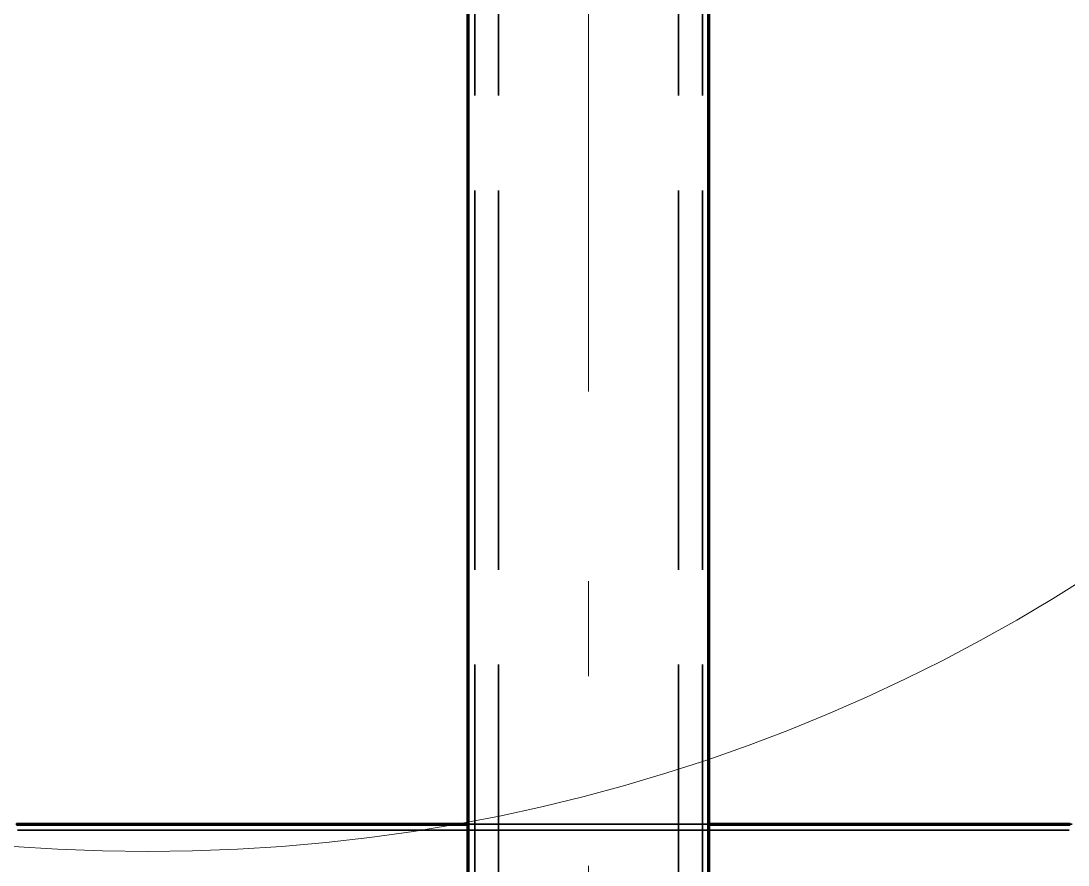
# Model space of a CAD drawing. Header units: millimetres. Extents: x 0 to 2382, y 0 to 420.
# Drawn here: x 281.54 to 292.58, y 289.92 to 298.82 of the extents above; entities that cross this region are included whole.
import ezdxf

# ---------------------------------------------------------------- set-up
doc = ezdxf.new("R2010")
doc.units = ezdxf.units.MM
doc.linetypes.add('IRAM-E-TRAZOS', pattern=[5, 4, -1])
doc.linetypes.add('IRAM-F-TRAZO-PUNTO', pattern=[20, 15, -2, 1, -2])
for name, color, linetype, lineweight in [('01-VISIBLE', 7, 'CONTINUOUS', 70), ('02-OCULTA', 4, 'IRAM-E-TRAZOS', 35), ('03-EJE', 1, 'IRAM-F-TRAZO-PUNTO', 18), ('08-FINA', 5, 'CONTINUOUS', 18)]:
    doc.layers.add(name, color=color, linetype=linetype, lineweight=lineweight)

msp = doc.modelspace()

# ---------------------------------------------------------------- linework, layer by layer
at = {"layer": '01-VISIBLE'}
for p, q in [((286.252, 277.209), (286.252, 313.671)), ((288.792, 277.209), (288.792, 313.671))]:
    msp.add_line(p, q, dxfattribs=at)
for points in [[(281.492, 290.349), (281.542, 290.349), (281.592, 290.349), (281.642, 290.349), (281.692, 290.349), (281.742, 290.349), (281.793, 290.349), (281.843, 290.349), (281.893, 290.349), (281.943, 290.349), (281.993, 290.349), (282.043, 290.349), (282.093, 290.349), (282.143, 290.349), (282.193, 290.349), (282.243, 290.349), (282.294, 290.349), (282.344, 290.349), (282.394, 290.349), (282.444, 290.349), (282.494, 290.349), (282.544, 290.349), (282.594, 290.349), (282.644, 290.349), (282.694, 290.349), (282.745, 290.349), (282.795, 290.349), (282.845, 290.349), (282.895, 290.349), (282.945, 290.349), (282.995, 290.349), (283.045, 290.349), (283.095, 290.349), (283.145, 290.349), (283.195, 290.349), (283.246, 290.349), (283.296, 290.349), (283.346, 290.349), (283.396, 290.349), (283.446, 290.349), (283.496, 290.349), (283.546, 290.349), (283.596, 290.349), (283.646, 290.349), (283.696, 290.349), (283.747, 290.349), (283.797, 290.349), (283.847, 290.349), (283.897, 290.349), (283.947, 290.349), (283.997, 290.349), (284.047, 290.349), (284.097, 290.349), (284.147, 290.349), (284.197, 290.349), (284.248, 290.349), (284.298, 290.349), (284.348, 290.349), (284.398, 290.349), (284.448, 290.349), (284.498, 290.349), (284.548, 290.349), (284.598, 290.349), (284.648, 290.349), (284.698, 290.349), (284.749, 290.349), (284.799, 290.349), (284.849, 290.349), (284.899, 290.349), (284.949, 290.349), (284.999, 290.349), (285.049, 290.349), (285.099, 290.349), (285.149, 290.349), (285.2, 290.349), (285.25, 290.349), (285.3, 290.349), (285.35, 290.349), (285.4, 290.349), (285.45, 290.349), (285.5, 290.349), (285.55, 290.349), (285.6, 290.349), (285.65, 290.349), (285.701, 290.349), (285.751, 290.349), (285.801, 290.349), (285.851, 290.349), (285.901, 290.349), (285.951, 290.349), (286.001, 290.349), (286.051, 290.349), (286.101, 290.349), (286.151, 290.349), (286.202, 290.349), (286.252, 290.349)], [(288.792, 290.349), (288.842, 290.349), (288.892, 290.349), (288.942, 290.349), (288.992, 290.349), (289.042, 290.349), (289.092, 290.349), (289.142, 290.349), (289.192, 290.349), (289.243, 290.349), (289.293, 290.349), (289.343, 290.349), (289.393, 290.349), (289.443, 290.349), (289.493, 290.349), (289.543, 290.349), (289.593, 290.349), (289.643, 290.349), (289.693, 290.349), (289.744, 290.349), (289.794, 290.349), (289.844, 290.349), (289.894, 290.349), (289.944, 290.349), (289.994, 290.349), (290.044, 290.349), (290.094, 290.349), (290.144, 290.349), (290.195, 290.349), (290.245, 290.349), (290.295, 290.349), (290.345, 290.349), (290.395, 290.349), (290.445, 290.349), (290.495, 290.349), (290.545, 290.349), (290.595, 290.349), (290.645, 290.349), (290.696, 290.349), (290.746, 290.349), (290.796, 290.349), (290.846, 290.349), (290.896, 290.349), (290.946, 290.349), (290.996, 290.349), (291.046, 290.349), (291.096, 290.349), (291.146, 290.349), (291.197, 290.349), (291.247, 290.349), (291.297, 290.349), (291.347, 290.349), (291.397, 290.349), (291.447, 290.349), (291.497, 290.349), (291.547, 290.349), (291.597, 290.349), (291.647, 290.349), (291.698, 290.349), (291.748, 290.349), (291.798, 290.349), (291.848, 290.349), (291.898, 290.349), (291.948, 290.349), (291.998, 290.349), (292.048, 290.349), (292.098, 290.349), (292.148, 290.349), (292.199, 290.349), (292.249, 290.349), (292.299, 290.349), (292.349, 290.349), (292.399, 290.349), (292.449, 290.349), (292.499, 290.349), (292.549, 290.349), (292.599, 290.349)]]:
    msp.add_lwpolyline(points, dxfattribs=at)
at = {"layer": '02-OCULTA'}
for p, q in [((286.252, 313.671), (286.252, 277.209)), ((288.792, 313.671), (288.792, 277.209)), ((286.322, 218.029), (286.322, 301.976)), ((286.572, 218.029), (286.572, 301.976)), ((288.472, 218.029), (288.472, 301.976)), ((288.722, 218.029), (288.722, 301.976))]:
    msp.add_line(p, q, dxfattribs=at)
for points in [[(281.485, 290.349), (281.563, 290.349), (281.642, 290.349), (281.72, 290.349), (281.798, 290.349), (281.877, 290.349), (281.955, 290.349), (282.034, 290.349), (282.112, 290.349), (282.19, 290.349), (282.269, 290.349), (282.347, 290.349), (282.426, 290.349), (282.504, 290.349), (282.582, 290.349), (282.661, 290.349), (282.739, 290.349), (282.818, 290.349), (282.896, 290.349), (282.974, 290.349), (283.053, 290.349), (283.131, 290.349), (283.21, 290.349), (283.288, 290.349), (283.366, 290.349), (283.445, 290.349), (283.523, 290.349), (283.602, 290.349), (283.68, 290.349), (283.758, 290.349), (283.837, 290.349), (283.915, 290.349), (283.994, 290.349), (284.072, 290.349), (284.15, 290.349), (284.229, 290.349), (284.307, 290.349), (284.386, 290.349), (284.464, 290.349), (284.542, 290.349), (284.621, 290.349), (284.699, 290.349), (284.778, 290.349), (284.856, 290.349), (284.934, 290.349), (285.013, 290.349), (285.091, 290.349), (285.17, 290.349), (285.248, 290.349), (285.326, 290.349), (285.405, 290.349), (285.483, 290.349), (285.562, 290.349), (285.64, 290.349), (285.718, 290.349), (285.797, 290.349), (285.875, 290.349), (285.954, 290.349), (286.032, 290.349), (286.11, 290.349), (286.189, 290.349), (286.267, 290.349), (286.346, 290.349), (286.424, 290.349), (286.502, 290.349), (286.581, 290.349), (286.659, 290.349), (286.738, 290.349), (286.816, 290.349), (286.894, 290.349), (286.973, 290.349), (287.051, 290.349), (287.13, 290.349), (287.208, 290.349), (287.286, 290.349), (287.365, 290.349), (287.443, 290.349), (287.522, 290.349), (287.6, 290.349), (287.678, 290.349), (287.757, 290.349), (287.835, 290.349), (287.914, 290.349), (287.992, 290.349), (288.07, 290.349), (288.149, 290.349), (288.227, 290.349), (288.306, 290.349), (288.384, 290.349), (288.462, 290.349), (288.541, 290.349), (288.619, 290.349), (288.698, 290.349), (288.776, 290.349), (288.854, 290.349), (288.933, 290.349), (289.011, 290.349), (289.09, 290.349), (289.168, 290.349), (289.246, 290.349), (289.325, 290.349), (289.403, 290.349), (289.482, 290.349), (289.56, 290.349), (289.638, 290.349), (289.717, 290.349), (289.795, 290.349), (289.874, 290.349), (289.952, 290.349), (290.03, 290.349), (290.109, 290.349), (290.187, 290.349), (290.266, 290.349), (290.344, 290.349), (290.422, 290.349), (290.501, 290.349), (290.579, 290.349), (290.658, 290.349), (290.736, 290.349), (290.814, 290.349), (290.893, 290.349), (290.971, 290.349), (291.05, 290.349), (291.128, 290.349), (291.206, 290.349), (291.285, 290.349), (291.363, 290.349), (291.442, 290.349), (291.52, 290.349), (291.598, 290.349), (291.677, 290.349), (291.755, 290.349), (291.834, 290.349), (291.912, 290.349), (291.99, 290.349), (292.069, 290.349), (292.147, 290.349), (292.226, 290.349), (292.304, 290.349), (292.382, 290.349), (292.461, 290.349), (292.539, 290.349), (292.618, 290.349)], [(287.522, 290.349), (287.472, 290.349), (287.421, 290.349), (287.371, 290.349), (287.321, 290.349), (287.271, 290.349), (287.221, 290.349), (287.171, 290.349), (287.121, 290.349), (287.071, 290.349), (287.021, 290.349), (286.971, 290.349), (286.92, 290.349), (286.87, 290.349), (286.82, 290.349), (286.77, 290.349), (286.72, 290.349), (286.67, 290.349), (286.62, 290.349), (286.57, 290.349), (286.52, 290.349), (286.47, 290.349), (286.42, 290.349), (286.369, 290.349), (286.319, 290.349), (286.269, 290.349), (286.219, 290.349), (286.169, 290.349), (286.119, 290.349), (286.069, 290.349), (286.019, 290.349), (285.969, 290.349), (285.919, 290.349), (285.868, 290.349), (285.818, 290.349), (285.768, 290.349), (285.718, 290.349), (285.668, 290.349), (285.618, 290.349), (285.568, 290.349), (285.518, 290.349), (285.468, 290.349), (285.418, 290.349), (285.368, 290.349), (285.317, 290.349), (285.267, 290.349), (285.217, 290.349), (285.167, 290.349), (285.117, 290.349), (285.067, 290.349), (285.017, 290.349), (284.967, 290.349), (284.917, 290.349), (284.867, 290.349), (284.816, 290.349), (284.766, 290.349), (284.716, 290.349), (284.666, 290.349), (284.616, 290.349), (284.566, 290.349), (284.516, 290.349), (284.466, 290.349), (284.416, 290.349), (284.366, 290.349), (284.316, 290.349), (284.265, 290.349), (284.215, 290.349), (284.165, 290.349), (284.115, 290.349), (284.065, 290.349), (284.015, 290.349), (283.965, 290.349), (283.915, 290.349), (283.865, 290.349), (283.815, 290.349), (283.764, 290.349), (283.714, 290.349), (283.664, 290.349), (283.614, 290.349), (283.564, 290.349), (283.514, 290.349), (283.464, 290.349), (283.414, 290.349), (283.364, 290.349), (283.314, 290.349), (283.264, 290.349), (283.213, 290.349), (283.163, 290.349), (283.113, 290.349), (283.063, 290.349), (283.013, 290.349), (282.963, 290.349), (282.913, 290.349), (282.863, 290.349), (282.813, 290.349), (282.763, 290.349), (282.712, 290.349), (282.662, 290.349), (282.612, 290.349), (282.562, 290.349), (282.512, 290.349), (282.462, 290.349), (282.412, 290.349), (282.362, 290.349), (282.312, 290.349), (282.262, 290.349), (282.211, 290.349), (282.161, 290.349), (282.111, 290.349), (282.061, 290.349), (282.011, 290.349), (281.961, 290.349), (281.911, 290.349), (281.861, 290.349), (281.811, 290.349), (281.761, 290.349), (281.711, 290.349), (281.66, 290.349), (281.61, 290.349), (281.56, 290.349), (281.51, 290.349)], [(287.522, 290.349), (287.472, 290.349), (287.422, 290.349), (287.372, 290.349), (287.322, 290.349), (287.272, 290.349), (287.222, 290.349), (287.172, 290.349), (287.122, 290.349), (287.072, 290.349), (287.022, 290.349), (286.972, 290.349), (286.922, 290.349), (286.872, 290.349), (286.822, 290.349), (286.772, 290.349), (286.722, 290.349), (286.672, 290.349), (286.622, 290.349), (286.572, 290.349), (286.522, 290.349), (286.472, 290.349), (286.422, 290.349), (286.372, 290.349), (286.322, 290.349), (286.272, 290.349), (286.222, 290.349), (286.172, 290.349), (286.122, 290.349), (286.072, 290.349), (286.022, 290.349), (285.972, 290.349), (285.922, 290.349), (285.872, 290.349), (285.822, 290.349), (285.772, 290.349), (285.722, 290.349), (285.672, 290.349), (285.622, 290.349), (285.572, 290.349), (285.522, 290.349), (285.472, 290.349), (285.422, 290.349), (285.372, 290.349), (285.322, 290.349), (285.272, 290.349), (285.222, 290.349), (285.172, 290.349), (285.122, 290.349), (285.072, 290.349), (285.022, 290.349), (284.972, 290.349), (284.922, 290.349), (284.872, 290.349), (284.822, 290.349), (284.772, 290.349), (284.722, 290.349), (284.672, 290.349), (284.622, 290.349), (284.572, 290.349), (284.522, 290.349), (284.472, 290.349), (284.422, 290.349), (284.372, 290.349), (284.322, 290.349), (284.272, 290.349), (284.222, 290.349), (284.172, 290.349), (284.122, 290.349), (284.072, 290.349), (284.022, 290.349), (283.972, 290.349), (283.922, 290.349), (283.872, 290.349), (283.822, 290.349), (283.772, 290.349), (283.722, 290.349), (283.672, 290.349), (283.622, 290.349), (283.572, 290.349), (283.522, 290.349), (283.472, 290.349), (283.422, 290.349), (283.372, 290.349), (283.322, 290.349), (283.272, 290.349), (283.222, 290.349), (283.172, 290.349), (283.122, 290.349), (283.072, 290.349), (283.022, 290.349), (282.972, 290.349), (282.922, 290.349), (282.872, 290.349), (282.822, 290.349), (282.772, 290.349), (282.722, 290.349), (282.672, 290.349), (282.622, 290.349), (282.572, 290.349), (282.522, 290.349), (282.472, 290.349), (282.422, 290.349), (282.372, 290.349), (282.322, 290.349), (282.272, 290.349), (282.222, 290.349), (282.172, 290.349), (282.122, 290.349), (282.072, 290.349), (282.022, 290.349), (281.972, 290.349), (281.922, 290.349), (281.872, 290.349), (281.822, 290.349), (281.772, 290.349), (281.722, 290.349), (281.672, 290.349), (281.622, 290.349), (281.572, 290.349), (281.522, 290.349)], [(286.252, 290.349), (286.302, 290.349), (286.353, 290.349), (286.404, 290.349), (286.455, 290.349), (286.506, 290.349), (286.556, 290.349), (286.607, 290.349), (286.658, 290.349), (286.709, 290.349), (286.76, 290.349), (286.81, 290.349), (286.861, 290.349), (286.912, 290.349), (286.963, 290.349), (287.014, 290.349), (287.064, 290.349), (287.115, 290.349), (287.166, 290.349), (287.217, 290.349), (287.268, 290.349), (287.318, 290.349), (287.369, 290.349), (287.42, 290.349), (287.471, 290.349), (287.522, 290.349), (287.572, 290.349), (287.623, 290.349), (287.674, 290.349), (287.725, 290.349), (287.776, 290.349), (287.826, 290.349), (287.877, 290.349), (287.928, 290.349), (287.979, 290.349), (288.03, 290.349), (288.08, 290.349), (288.131, 290.349), (288.182, 290.349), (288.233, 290.349), (288.284, 290.349), (288.334, 290.349), (288.385, 290.349), (288.436, 290.349), (288.487, 290.349), (288.538, 290.349), (288.588, 290.349), (288.639, 290.349), (288.69, 290.349), (288.741, 290.349), (288.792, 290.349)], [(292.622, 290.349), (292.572, 290.349), (292.522, 290.349), (292.472, 290.349), (292.422, 290.349), (292.372, 290.349), (292.322, 290.349), (292.272, 290.349), (292.222, 290.349), (292.172, 290.349), (292.122, 290.349), (292.072, 290.349), (292.022, 290.349), (291.972, 290.349), (291.922, 290.349), (291.872, 290.349), (291.822, 290.349), (291.772, 290.349), (291.722, 290.349), (291.672, 290.349), (291.622, 290.349), (291.572, 290.349), (291.522, 290.349), (291.472, 290.349), (291.422, 290.349), (291.372, 290.349), (291.322, 290.349), (291.272, 290.349), (291.222, 290.349), (291.172, 290.349), (291.122, 290.349), (291.072, 290.349), (291.022, 290.349), (290.972, 290.349), (290.922, 290.349), (290.872, 290.349), (290.822, 290.349), (290.772, 290.349), (290.722, 290.349), (290.672, 290.349), (290.622, 290.349), (290.572, 290.349), (290.522, 290.349), (290.472, 290.349), (290.422, 290.349), (290.372, 290.349), (290.322, 290.349), (290.272, 290.349), (290.222, 290.349), (290.172, 290.349), (290.122, 290.349), (290.072, 290.349), (290.022, 290.349), (289.972, 290.349), (289.922, 290.349), (289.872, 290.349), (289.822, 290.349), (289.772, 290.349), (289.722, 290.349), (289.672, 290.349), (289.622, 290.349), (289.572, 290.349), (289.522, 290.349), (289.472, 290.349), (289.422, 290.349), (289.372, 290.349), (289.322, 290.349), (289.272, 290.349), (289.222, 290.349), (289.172, 290.349), (289.122, 290.349), (289.072, 290.349), (289.022, 290.349), (288.972, 290.349), (288.922, 290.349), (288.872, 290.349), (288.822, 290.349), (288.772, 290.349), (288.722, 290.349), (288.672, 290.349), (288.622, 290.349), (288.572, 290.349), (288.522, 290.349), (288.472, 290.349), (288.422, 290.349), (288.372, 290.349), (288.322, 290.349), (288.272, 290.349), (288.222, 290.349), (288.172, 290.349), (288.122, 290.349), (288.072, 290.349), (288.022, 290.349), (287.972, 290.349), (287.922, 290.349), (287.872, 290.349), (287.822, 290.349), (287.772, 290.349), (287.722, 290.349), (287.672, 290.349), (287.622, 290.349), (287.572, 290.349), (287.522, 290.349)], [(292.581, 290.349), (292.531, 290.349), (292.481, 290.349), (292.431, 290.349), (292.381, 290.349), (292.331, 290.349), (292.281, 290.349), (292.231, 290.349), (292.181, 290.349), (292.13, 290.349), (292.08, 290.349), (292.03, 290.349), (291.98, 290.349), (291.93, 290.349), (291.88, 290.349), (291.83, 290.349), (291.78, 290.349), (291.73, 290.349), (291.68, 290.349), (291.63, 290.349), (291.579, 290.349), (291.529, 290.349), (291.479, 290.349), (291.429, 290.349), (291.379, 290.349), (291.329, 290.349), (291.279, 290.349), (291.229, 290.349), (291.179, 290.349), (291.129, 290.349), (291.078, 290.349), (291.028, 290.349), (290.978, 290.349), (290.928, 290.349), (290.878, 290.349), (290.828, 290.349), (290.778, 290.349), (290.728, 290.349), (290.678, 290.349), (290.628, 290.349), (290.577, 290.349), (290.527, 290.349), (290.477, 290.349), (290.427, 290.349), (290.377, 290.349), (290.327, 290.349), (290.277, 290.349), (290.227, 290.349), (290.177, 290.349), (290.127, 290.349), (290.077, 290.349), (290.026, 290.349), (289.976, 290.349), (289.926, 290.349), (289.876, 290.349), (289.826, 290.349), (289.776, 290.349), (289.726, 290.349), (289.676, 290.349), (289.626, 290.349), (289.576, 290.349), (289.525, 290.349), (289.475, 290.349), (289.425, 290.349), (289.375, 290.349), (289.325, 290.349), (289.275, 290.349), (289.225, 290.349), (289.175, 290.349), (289.125, 290.349), (289.075, 290.349), (289.025, 290.349), (288.974, 290.349), (288.924, 290.349), (288.874, 290.349), (288.824, 290.349), (288.774, 290.349), (288.724, 290.349), (288.674, 290.349), (288.624, 290.349), (288.574, 290.349), (288.524, 290.349), (288.473, 290.349), (288.423, 290.349), (288.373, 290.349), (288.323, 290.349), (288.273, 290.349), (288.223, 290.349), (288.173, 290.349), (288.123, 290.349), (288.073, 290.349), (288.023, 290.349), (287.973, 290.349), (287.922, 290.349), (287.872, 290.349), (287.822, 290.349), (287.772, 290.349), (287.722, 290.349), (287.672, 290.349), (287.622, 290.349), (287.572, 290.349), (287.522, 290.349)], [(292.59, 290.285), (292.511, 290.285), (292.432, 290.285), (292.353, 290.285), (292.274, 290.285), (292.194, 290.285), (292.115, 290.285), (292.036, 290.285), (291.957, 290.285), (291.878, 290.285), (291.798, 290.285), (291.719, 290.285), (291.64, 290.285), (291.561, 290.285), (291.482, 290.285), (291.402, 290.285), (291.323, 290.285), (291.244, 290.285), (291.165, 290.285), (291.086, 290.285), (291.006, 290.285), (290.927, 290.285), (290.848, 290.285), (290.769, 290.285), (290.69, 290.285), (290.61, 290.285), (290.531, 290.285), (290.452, 290.285), (290.373, 290.285), (290.294, 290.285), (290.214, 290.285), (290.135, 290.285), (290.056, 290.285), (289.977, 290.285), (289.898, 290.285), (289.818, 290.285), (289.739, 290.285), (289.66, 290.285), (289.581, 290.285), (289.502, 290.285), (289.422, 290.285), (289.343, 290.285), (289.264, 290.285), (289.185, 290.285), (289.106, 290.285), (289.026, 290.285), (288.947, 290.285), (288.868, 290.285), (288.789, 290.285), (288.71, 290.285), (288.63, 290.285), (288.551, 290.285), (288.472, 290.285), (288.393, 290.285), (288.314, 290.285), (288.234, 290.285), (288.155, 290.285), (288.076, 290.285), (287.997, 290.285), (287.918, 290.285), (287.838, 290.285), (287.759, 290.285), (287.68, 290.285), (287.601, 290.285), (287.522, 290.285), (287.442, 290.285), (287.363, 290.285), (287.284, 290.285), (287.205, 290.285), (287.126, 290.285), (287.046, 290.285), (286.967, 290.285), (286.888, 290.285), (286.809, 290.285), (286.73, 290.285), (286.65, 290.285), (286.571, 290.285), (286.492, 290.285), (286.413, 290.285), (286.334, 290.285), (286.254, 290.285), (286.175, 290.285), (286.096, 290.285), (286.017, 290.285), (285.938, 290.285), (285.858, 290.285), (285.779, 290.285), (285.7, 290.285), (285.621, 290.285), (285.542, 290.285), (285.462, 290.285), (285.383, 290.285), (285.304, 290.285), (285.225, 290.285), (285.146, 290.285), (285.066, 290.285), (284.987, 290.285), (284.908, 290.285), (284.829, 290.285), (284.75, 290.285), (284.67, 290.285), (284.591, 290.285), (284.512, 290.285), (284.433, 290.285), (284.354, 290.285), (284.274, 290.285), (284.195, 290.285), (284.116, 290.285), (284.037, 290.285), (283.958, 290.285), (283.878, 290.285), (283.799, 290.285), (283.72, 290.285), (283.641, 290.285), (283.562, 290.285), (283.482, 290.285), (283.403, 290.285), (283.324, 290.285), (283.245, 290.285), (283.166, 290.285), (283.086, 290.285), (283.007, 290.285), (282.928, 290.285), (282.849, 290.285), (282.77, 290.285), (282.69, 290.285), (282.611, 290.285), (282.532, 290.285), (282.453, 290.285), (282.374, 290.285), (282.294, 290.285), (282.215, 290.285), (282.136, 290.285), (282.057, 290.285), (281.978, 290.285), (281.898, 290.285), (281.819, 290.285), (281.74, 290.285), (281.661, 290.285), (281.582, 290.285), (281.502, 290.285)], [(287.522, 290.285), (287.472, 290.285), (287.421, 290.285), (287.371, 290.285), (287.321, 290.285), (287.271, 290.285), (287.221, 290.285), (287.171, 290.285), (287.121, 290.285), (287.071, 290.285), (287.02, 290.285), (286.97, 290.285), (286.92, 290.285), (286.87, 290.285), (286.82, 290.285), (286.77, 290.285), (286.72, 290.285), (286.669, 290.285), (286.619, 290.285), (286.569, 290.285), (286.519, 290.285), (286.469, 290.285), (286.419, 290.285), (286.369, 290.285), (286.319, 290.285), (286.268, 290.285), (286.218, 290.285), (286.168, 290.285), (286.118, 290.285), (286.068, 290.285), (286.018, 290.285), (285.968, 290.285), (285.918, 290.285), (285.867, 290.285), (285.817, 290.285), (285.767, 290.285), (285.717, 290.285), (285.667, 290.285), (285.617, 290.285), (285.567, 290.285), (285.517, 290.285), (285.466, 290.285), (285.416, 290.285), (285.366, 290.285), (285.316, 290.285), (285.266, 290.285), (285.216, 290.285), (285.166, 290.285), (285.116, 290.285), (285.065, 290.285), (285.015, 290.285), (284.965, 290.285), (284.915, 290.285), (284.865, 290.285), (284.815, 290.285), (284.765, 290.285), (284.715, 290.285), (284.664, 290.285), (284.614, 290.285), (284.564, 290.285), (284.514, 290.285), (284.464, 290.285), (284.414, 290.285), (284.364, 290.285), (284.314, 290.285), (284.263, 290.285), (284.213, 290.285), (284.163, 290.285), (284.113, 290.285), (284.063, 290.285), (284.013, 290.285), (283.963, 290.285), (283.913, 290.285), (283.862, 290.285), (283.812, 290.285), (283.762, 290.285), (283.712, 290.285), (283.662, 290.285), (283.612, 290.285), (283.562, 290.285), (283.512, 290.285), (283.461, 290.285), (283.411, 290.285), (283.361, 290.285), (283.311, 290.285), (283.261, 290.285), (283.211, 290.285), (283.161, 290.285), (283.111, 290.285), (283.06, 290.285), (283.01, 290.285), (282.96, 290.285), (282.91, 290.285), (282.86, 290.285), (282.81, 290.285), (282.76, 290.285), (282.709, 290.285), (282.659, 290.285), (282.609, 290.285), (282.559, 290.285), (282.509, 290.285), (282.459, 290.285), (282.409, 290.285), (282.359, 290.285), (282.308, 290.285), (282.258, 290.285), (282.208, 290.285), (282.158, 290.285), (282.108, 290.285), (282.058, 290.285), (282.008, 290.285), (281.958, 290.285), (281.907, 290.285), (281.857, 290.285), (281.807, 290.285), (281.757, 290.285), (281.707, 290.285), (281.657, 290.285), (281.607, 290.285), (281.557, 290.285), (281.506, 290.285)], [(287.522, 290.285), (287.572, 290.285), (287.622, 290.285), (287.672, 290.285), (287.722, 290.285), (287.772, 290.285), (287.822, 290.285), (287.873, 290.285), (287.923, 290.285), (287.973, 290.285), (288.023, 290.285), (288.073, 290.285), (288.123, 290.285), (288.173, 290.285), (288.223, 290.285), (288.274, 290.285), (288.324, 290.285), (288.374, 290.285), (288.424, 290.285), (288.474, 290.285), (288.524, 290.285), (288.574, 290.285), (288.624, 290.285), (288.675, 290.285), (288.725, 290.285), (288.775, 290.285), (288.825, 290.285), (288.875, 290.285), (288.925, 290.285), (288.975, 290.285), (289.025, 290.285), (289.076, 290.285), (289.126, 290.285), (289.176, 290.285), (289.226, 290.285), (289.276, 290.285), (289.326, 290.285), (289.376, 290.285), (289.426, 290.285), (289.477, 290.285), (289.527, 290.285), (289.577, 290.285), (289.627, 290.285), (289.677, 290.285), (289.727, 290.285), (289.777, 290.285), (289.827, 290.285), (289.878, 290.285), (289.928, 290.285), (289.978, 290.285), (290.028, 290.285), (290.078, 290.285), (290.128, 290.285), (290.178, 290.285), (290.228, 290.285), (290.279, 290.285), (290.329, 290.285), (290.379, 290.285), (290.429, 290.285), (290.479, 290.285), (290.529, 290.285), (290.579, 290.285), (290.629, 290.285), (290.68, 290.285), (290.73, 290.285), (290.78, 290.285), (290.83, 290.285), (290.88, 290.285), (290.93, 290.285), (290.98, 290.285), (291.031, 290.285), (291.081, 290.285), (291.131, 290.285), (291.181, 290.285), (291.231, 290.285), (291.281, 290.285), (291.331, 290.285), (291.381, 290.285), (291.432, 290.285), (291.482, 290.285), (291.532, 290.285), (291.582, 290.285), (291.632, 290.285), (291.682, 290.285), (291.732, 290.285), (291.782, 290.285), (291.833, 290.285), (291.883, 290.285), (291.933, 290.285), (291.983, 290.285), (292.033, 290.285), (292.083, 290.285), (292.133, 290.285), (292.183, 290.285), (292.234, 290.285), (292.284, 290.285), (292.334, 290.285), (292.384, 290.285), (292.434, 290.285), (292.484, 290.285), (292.534, 290.285), (292.584, 290.285)]]:
    msp.add_lwpolyline(points, dxfattribs=at)
at = {"layer": '03-EJE'}
msp.add_line((287.522, 214.909), (287.522, 313.855), dxfattribs=at)
at = {"layer": '08-FINA'}
for centre, radius in [((282.872, 308.476), 18.417), ((261.112, 259.08), 36.833)]:
    msp.add_circle(centre, radius, dxfattribs=at)

doc.saveas('drawing.dxf')
